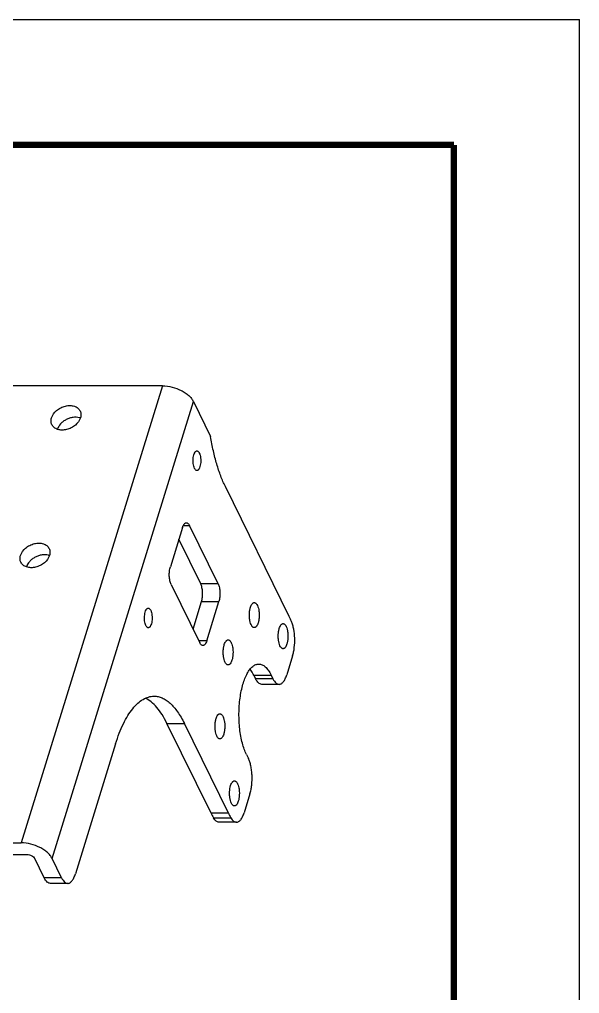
# Model space of a CAD drawing. Header units: millimetres. Extents: x 0 to 297, y 0 to 210.
# Drawn here: x 252.4 to 297, y 132.4 to 210 of the extents above; entities that cross this region are included whole.
import ezdxf

# ---------------------------------------------------------------- set-up
doc = ezdxf.new("R2010")
doc.units = ezdxf.units.MM
doc.header["$LTSCALE"] = 16.335
doc.layers.get('0').update_dxf_attribs({"linetype": 'CONTINUOUS'})

msp = doc.modelspace()

# ---------------------------------------------------------------- linework, layer by layer
at = {"color": 7, "linetype": 'Continuous'}
for p, q in [((0, 210), (297, 210)), ((297, 0), (297, 210)), ((263.796, 180.797), (229.716, 180.797)), ((263.796, 180.797), (252.539, 144.372)), ((254.992, 143.129), (266.248, 179.554)), ((266.248, 179.554), (267.62, 176.756)), ((273.876, 162.413), (268.795, 172.768)), ((265.381, 169.511), (264.413, 166.377)), ((265.445, 169.672), (265.928, 169.672)), ((268.216, 165.01), (265.928, 169.672)), ((266.835, 165.01), (265.09, 168.567)), ((264.476, 164.972), (266.764, 160.31)), ((268.216, 165.01), (266.835, 165.01)), ((266.221, 161.416), (266.898, 163.605)), ((266.898, 163.605), (268.279, 163.605)), ((267.311, 160.472), (268.279, 163.605)), ((267.311, 160.472), (266.684, 160.472)), ((274.151, 159.28), (273.683, 157.765)), ((271.054, 157.752), (272.436, 157.752)), ((271.054, 157.752), (271.207, 157.441)), ((272.436, 157.752), (272.588, 157.441)), ((272.588, 157.441), (271.207, 157.441)), ((273.073, 157.008), (271.691, 157.008)), ((264.145, 153.895), (265.527, 153.895)), ((267.653, 146.746), (264.145, 153.895)), ((269.035, 146.746), (265.527, 153.895)), ((260.056, 152.278), (256.848, 141.898)), ((270.475, 151.407), (270.628, 151.096)), ((270.754, 148.286), (270.285, 146.771)), ((269.035, 146.746), (267.653, 146.746)), ((267.849, 146.373), (269.23, 146.373)), ((269.675, 146.014), (268.294, 146.014)), ((218.46, 144.372), (252.539, 144.372)), ((218.918, 143.44), (252.997, 143.44)), ((254.373, 141.575), (253.61, 143.129)), ((255.754, 141.575), (254.992, 143.129)), ((255.754, 141.575), (254.373, 141.575)), ((256.238, 141.142), (254.857, 141.142))]:
    msp.add_line(p, q, dxfattribs=at)
at = {"color": 7, "linetype": 'Continuous', "const_width": 0.5}
for points in [[(287, 200), (10, 200)], [(287, 10), (287, 200)]]:
    msp.add_lwpolyline(points, dxfattribs=at)
at = {"color": 7, "linetype": 'Continuous'}
for centre, radius, start, end in [((256.91, 177.284), 1.009, 70.50674, 74.67541), ((254.442, 166.318), 1.009, 70.50674, 74.67541), ((265.474, 158.3), 9.355, 23.35778, 26.08326), ((274.611, 150.151), 7.746, 206.07572, 209.19442), ((276.181, 150.25), 7.959, 206.11773, 209.15065)]:
    msp.add_arc(centre, radius, start, end, dxfattribs=at)
for points, knots in [([(263.796, 180.797), (264.048, 180.797), (264.561, 180.728), (265.163, 180.507), (265.596, 180.255), (265.872, 180.042), (266.094, 179.811), (266.206, 179.64), (266.248, 179.554)], [0, 0, 0, 0, 0.264324, 0.535856, 0.665918, 0.78792, 0.899658, 1, 1, 1, 1]), ([(254.95, 178.251), (255.019, 178.477), (255.216, 178.734), (255.509, 178.954), (255.737, 179.086), (256.042, 179.2), (256.415, 179.246), (256.762, 179.196), (257.007, 179.07), (257.149, 178.927), (257.202, 178.845), (257.223, 178.802)], [0, 0, 0, 0, 0.251137, 0.320393, 0.390587, 0.530207, 0.663755, 0.786438, 0.897034, 0.949087, 1, 1, 1, 1]), ([(257.223, 178.802), (257.263, 178.721), (257.309, 178.533), (257.281, 178.344), (257.252, 178.251)], [0, 0, 0, 0, 0.48259, 1, 1, 1, 1]), ([(254.979, 177.701), (254.939, 177.782), (254.892, 177.969), (254.921, 178.159), (254.95, 178.251)], [0, 0, 0, 0, 0.48259, 1, 1, 1, 1]), ([(257.252, 178.251), (257.182, 178.025), (256.986, 177.768), (256.692, 177.549), (256.465, 177.416), (256.16, 177.302), (255.786, 177.256), (255.44, 177.306), (255.195, 177.432), (255.052, 177.575), (255, 177.658), (254.979, 177.701)], [0, 0, 0, 0, 0.251137, 0.320393, 0.390587, 0.530207, 0.663755, 0.786438, 0.897034, 0.949087, 1, 1, 1, 1]), ([(257.177, 178.257), (257.011, 178.303), (256.735, 178.31), (256.383, 178.227), (256.12, 178.116), (255.879, 177.964), (255.613, 177.726), (255.466, 177.497), (255.413, 177.337)], [0, 0, 0, 0, 0.23999, 0.37024, 0.503307, 0.63588, 0.764688, 1, 1, 1, 1]), ([(268.795, 172.768), (268.659, 173.044), (268.407, 173.637), (268.09, 174.592), (267.822, 175.643), (267.682, 176.377), (267.62, 176.756)], [0, 0, 0, 0, 0.220805, 0.462807, 0.72357, 1, 1, 1, 1]), ([(266.339, 174.219), (266.311, 174.275), (266.267, 174.406), (266.23, 174.619), (266.219, 174.853), (266.235, 175.084), (266.276, 175.293), (266.332, 175.442), (266.388, 175.532), (266.432, 175.579), (266.479, 175.609), (266.513, 175.616), (266.529, 175.616)], [0, 0, 0, 0, 0.123487, 0.269155, 0.426198, 0.582147, 0.724669, 0.843486, 0.892119, 0.933474, 0.968606, 1, 1, 1, 1]), ([(266.529, 175.616), (266.546, 175.616), (266.583, 175.607), (266.634, 175.572), (266.68, 175.516), (266.706, 175.471), (266.718, 175.446)], [0, 0, 0, 0, 0.195377, 0.417892, 0.684514, 1, 1, 1, 1]), ([(266.718, 175.446), (266.746, 175.39), (266.79, 175.259), (266.827, 175.045), (266.838, 174.812), (266.822, 174.58), (266.781, 174.372), (266.726, 174.223), (266.669, 174.133), (266.625, 174.086), (266.579, 174.056), (266.545, 174.049), (266.529, 174.049)], [0, 0, 0, 0, 0.123487, 0.269155, 0.426198, 0.582147, 0.724669, 0.843486, 0.892119, 0.933474, 0.968606, 1, 1, 1, 1]), ([(266.529, 174.049), (266.511, 174.049), (266.474, 174.058), (266.423, 174.093), (266.377, 174.148), (266.351, 174.193), (266.339, 174.219)], [0, 0, 0, 0, 0.195377, 0.417892, 0.684514, 1, 1, 1, 1]), ([(265.381, 169.511), (265.398, 169.565), (265.435, 169.663), (265.497, 169.77), (265.555, 169.832), (265.597, 169.865), (265.641, 169.885), (265.672, 169.889), (265.686, 169.889)], [0, 0, 0, 0, 0.331814, 0.605613, 0.720577, 0.822441, 0.914091, 1, 1, 1, 1]), ([(265.686, 169.889), (265.708, 169.889), (265.756, 169.878), (265.821, 169.833), (265.88, 169.762), (265.913, 169.705), (265.928, 169.672)], [0, 0, 0, 0, 0.195421, 0.417852, 0.684236, 1, 1, 1, 1]), ([(252.482, 167.285), (252.551, 167.51), (252.748, 167.768), (253.041, 167.987), (253.269, 168.12), (253.574, 168.234), (253.948, 168.28), (254.294, 168.23), (254.539, 168.104), (254.682, 167.961), (254.734, 167.878), (254.755, 167.835)], [0, 0, 0, 0, 0.251137, 0.320393, 0.390587, 0.530207, 0.663755, 0.786438, 0.897034, 0.949087, 1, 1, 1, 1]), ([(254.755, 167.835), (254.795, 167.754), (254.841, 167.567), (254.813, 167.377), (254.784, 167.285)], [0, 0, 0, 0, 0.48259, 1, 1, 1, 1]), ([(252.511, 166.734), (252.471, 166.815), (252.424, 167.003), (252.453, 167.192), (252.482, 167.285)], [0, 0, 0, 0, 0.48259, 1, 1, 1, 1]), ([(254.784, 167.285), (254.715, 167.059), (254.518, 166.802), (254.225, 166.582), (253.997, 166.449), (253.692, 166.335), (253.318, 166.289), (252.972, 166.339), (252.727, 166.465), (252.584, 166.609), (252.532, 166.691), (252.511, 166.734)], [0, 0, 0, 0, 0.251137, 0.320393, 0.390587, 0.530207, 0.663755, 0.786438, 0.897034, 0.949087, 1, 1, 1, 1]), ([(254.709, 167.291), (254.543, 167.336), (254.267, 167.344), (253.915, 167.26), (253.652, 167.15), (253.411, 166.998), (253.145, 166.759), (252.998, 166.531), (252.945, 166.37)], [0, 0, 0, 0, 0.23999, 0.37024, 0.503307, 0.63588, 0.764688, 1, 1, 1, 1]), ([(264.476, 164.972), (264.454, 165.016), (264.416, 165.114), (264.358, 165.336), (264.322, 165.646), (264.333, 166.019), (264.378, 166.265), (264.413, 166.377)], [0, 0, 0, 0, 0.102642, 0.219324, 0.480863, 0.752677, 1, 1, 1, 1]), ([(266.898, 163.605), (266.932, 163.718), (266.978, 163.963), (266.989, 164.337), (266.953, 164.646), (266.894, 164.869), (266.856, 164.966), (266.835, 165.01)], [0, 0, 0, 0, 0.247323, 0.519137, 0.780676, 0.897358, 1, 1, 1, 1]), ([(268.216, 165.01), (268.238, 164.966), (268.276, 164.869), (268.335, 164.646), (268.371, 164.337), (268.359, 163.963), (268.314, 163.718), (268.279, 163.605)], [0, 0, 0, 0, 0.102642, 0.219324, 0.480863, 0.752677, 1, 1, 1, 1]), ([(262.466, 161.685), (262.438, 161.742), (262.394, 161.872), (262.357, 162.086), (262.346, 162.319), (262.362, 162.551), (262.403, 162.759), (262.458, 162.908), (262.515, 162.998), (262.559, 163.045), (262.606, 163.075), (262.64, 163.083), (262.656, 163.083)], [0, 0, 0, 0, 0.123487, 0.269155, 0.426198, 0.582147, 0.724669, 0.843486, 0.892119, 0.933474, 0.968606, 1, 1, 1, 1]), ([(262.656, 163.083), (262.673, 163.083), (262.71, 163.074), (262.761, 163.038), (262.807, 162.983), (262.833, 162.938), (262.845, 162.913)], [0, 0, 0, 0, 0.195377, 0.417892, 0.684514, 1, 1, 1, 1]), ([(271.099, 161.527), (271.081, 161.527), (271.042, 161.534), (270.988, 161.566), (270.936, 161.615), (270.868, 161.711), (270.799, 161.871), (270.742, 162.1), (270.71, 162.361), (270.707, 162.635), (270.733, 162.9), (270.77, 163.07), (270.794, 163.149)], [0, 0, 0, 0, 0.031177, 0.065466, 0.105075, 0.151104, 0.262982, 0.398297, 0.549549, 0.707097, 0.86056, 1, 1, 1, 1]), ([(270.794, 163.149), (270.811, 163.203), (270.848, 163.3), (270.91, 163.408), (270.967, 163.47), (271.01, 163.502), (271.054, 163.522), (271.084, 163.527), (271.099, 163.527)], [0, 0, 0, 0, 0.331741, 0.605622, 0.720595, 0.822442, 0.914092, 1, 1, 1, 1]), ([(271.099, 163.527), (271.118, 163.527), (271.157, 163.52), (271.211, 163.488), (271.262, 163.439), (271.33, 163.343), (271.4, 163.183), (271.457, 162.954), (271.488, 162.693), (271.491, 162.419), (271.466, 162.154), (271.429, 161.984), (271.404, 161.905)], [0, 0, 0, 0, 0.031177, 0.065466, 0.105075, 0.151104, 0.262982, 0.398297, 0.549549, 0.707097, 0.86056, 1, 1, 1, 1]), ([(262.845, 162.913), (262.873, 162.856), (262.917, 162.726), (262.954, 162.512), (262.965, 162.279), (262.949, 162.047), (262.908, 161.839), (262.853, 161.69), (262.796, 161.6), (262.752, 161.553), (262.706, 161.523), (262.671, 161.516), (262.656, 161.516)], [0, 0, 0, 0, 0.123487, 0.269155, 0.426198, 0.582147, 0.724669, 0.843486, 0.892119, 0.933474, 0.968606, 1, 1, 1, 1]), ([(262.656, 161.516), (262.638, 161.516), (262.601, 161.524), (262.55, 161.56), (262.504, 161.615), (262.478, 161.66), (262.466, 161.685)], [0, 0, 0, 0, 0.195377, 0.417892, 0.684514, 1, 1, 1, 1]), ([(271.404, 161.905), (271.388, 161.851), (271.351, 161.754), (271.288, 161.646), (271.231, 161.584), (271.189, 161.552), (271.145, 161.532), (271.114, 161.527), (271.099, 161.527)], [0, 0, 0, 0, 0.331741, 0.605622, 0.720595, 0.822442, 0.914092, 1, 1, 1, 1]), ([(273.087, 161.468), (273.104, 161.522), (273.14, 161.619), (273.203, 161.727), (273.26, 161.789), (273.303, 161.821), (273.347, 161.841), (273.377, 161.846), (273.392, 161.846)], [0, 0, 0, 0, 0.331741, 0.605622, 0.720595, 0.822442, 0.914092, 1, 1, 1, 1]), ([(273.392, 161.846), (273.41, 161.846), (273.449, 161.839), (273.504, 161.807), (273.555, 161.758), (273.623, 161.662), (273.692, 161.502), (273.75, 161.273), (273.781, 161.012), (273.784, 160.738), (273.759, 160.473), (273.721, 160.303), (273.697, 160.224)], [0, 0, 0, 0, 0.031177, 0.065466, 0.105075, 0.151104, 0.262982, 0.398297, 0.549549, 0.707097, 0.86056, 1, 1, 1, 1]), ([(274.151, 159.28), (274.183, 159.383), (274.238, 159.603), (274.311, 160.073), (274.334, 160.683), (274.274, 161.283), (274.17, 161.722), (274.101, 161.918), (274.062, 162.009)], [0, 0, 0, 0, 0.117313, 0.244542, 0.513419, 0.775181, 0.893897, 1, 1, 1, 1]), ([(273.392, 159.846), (273.374, 159.846), (273.335, 159.853), (273.28, 159.885), (273.229, 159.934), (273.161, 160.03), (273.092, 160.19), (273.035, 160.419), (273.003, 160.68), (273, 160.954), (273.026, 161.219), (273.063, 161.389), (273.087, 161.468)], [0, 0, 0, 0, 0.031177, 0.065466, 0.105075, 0.151104, 0.262982, 0.398297, 0.549549, 0.707097, 0.86056, 1, 1, 1, 1]), ([(267.006, 160.094), (266.984, 160.094), (266.936, 160.105), (266.871, 160.15), (266.812, 160.221), (266.78, 160.278), (266.764, 160.31)], [0, 0, 0, 0, 0.195421, 0.417852, 0.684236, 1, 1, 1, 1]), ([(267.311, 160.472), (267.294, 160.418), (267.258, 160.32), (267.195, 160.213), (267.138, 160.15), (267.095, 160.118), (267.051, 160.098), (267.021, 160.094), (267.006, 160.094)], [0, 0, 0, 0, 0.331814, 0.605613, 0.720577, 0.822441, 0.914091, 1, 1, 1, 1]), ([(269.015, 158.552), (268.997, 158.552), (268.958, 158.56), (268.903, 158.591), (268.852, 158.641), (268.784, 158.736), (268.715, 158.897), (268.658, 159.125), (268.626, 159.387), (268.623, 159.66), (268.649, 159.926), (268.686, 160.095), (268.71, 160.174)], [0, 0, 0, 0, 0.031177, 0.065466, 0.105075, 0.151104, 0.262982, 0.398297, 0.549549, 0.707097, 0.86056, 1, 1, 1, 1]), ([(268.71, 160.174), (268.727, 160.228), (268.763, 160.326), (268.826, 160.433), (268.883, 160.496), (268.926, 160.528), (268.97, 160.548), (269, 160.552), (269.015, 160.552)], [0, 0, 0, 0, 0.331741, 0.605622, 0.720595, 0.822442, 0.914092, 1, 1, 1, 1]), ([(269.015, 160.552), (269.034, 160.552), (269.072, 160.545), (269.127, 160.514), (269.178, 160.464), (269.246, 160.369), (269.316, 160.208), (269.373, 159.979), (269.404, 159.718), (269.407, 159.444), (269.382, 159.179), (269.345, 159.009), (269.32, 158.931)], [0, 0, 0, 0, 0.031177, 0.065466, 0.105075, 0.151104, 0.262982, 0.398297, 0.549549, 0.707097, 0.86056, 1, 1, 1, 1]), ([(273.697, 160.224), (273.68, 160.17), (273.644, 160.073), (273.581, 159.965), (273.524, 159.903), (273.482, 159.871), (273.438, 159.851), (273.407, 159.846), (273.392, 159.846)], [0, 0, 0, 0, 0.331741, 0.605622, 0.720595, 0.822442, 0.914092, 1, 1, 1, 1]), ([(269.32, 158.931), (269.303, 158.876), (269.267, 158.779), (269.204, 158.671), (269.147, 158.609), (269.105, 158.577), (269.061, 158.557), (269.03, 158.552), (269.015, 158.552)], [0, 0, 0, 0, 0.331741, 0.605622, 0.720595, 0.822442, 0.914092, 1, 1, 1, 1]), ([(270.475, 151.407), (270.408, 151.545), (270.284, 151.846), (270.135, 152.335), (270.018, 152.876), (269.904, 153.664), (269.855, 154.684), (269.924, 155.7), (270.055, 156.474), (270.183, 156.999), (270.341, 157.467), (270.525, 157.868), (270.73, 158.194), (270.955, 158.437), (271.163, 158.57), (271.332, 158.621), (271.415, 158.629), (271.456, 158.629)], [0, 0, 0, 0, 0.058453, 0.123548, 0.194207, 0.269188, 0.426131, 0.581985, 0.655636, 0.724511, 0.787413, 0.843424, 0.892037, 0.933364, 0.968484, 0.984493, 1, 1, 1, 1]), ([(271.456, 158.629), (271.5, 158.629), (271.59, 158.619), (271.774, 158.559), (272, 158.401), (272.239, 158.116), (272.372, 157.882), (272.436, 157.752)], [0, 0, 0, 0, 0.096313, 0.196293, 0.418504, 0.68444, 1, 1, 1, 1]), ([(271.054, 157.752), (271.033, 157.796), (270.949, 157.958), (270.85, 158.114), (270.766, 158.218)], [0, 0, 0, 0, 0.269539, 1, 1, 1, 1]), ([(273.073, 157.008), (273.102, 157.008), (273.163, 157.017), (273.251, 157.057), (273.336, 157.121), (273.45, 157.246), (273.576, 157.461), (273.649, 157.656), (273.683, 157.765)], [0, 0, 0, 0, 0.085909, 0.177537, 0.279419, 0.394397, 0.668121, 1, 1, 1, 1]), ([(271.691, 157.008), (271.647, 157.008), (271.551, 157.03), (271.422, 157.121), (271.304, 157.262), (271.238, 157.377), (271.207, 157.441)], [0, 0, 0, 0, 0.19545, 0.417879, 0.684132, 1, 1, 1, 1]), ([(272.588, 157.441), (272.62, 157.377), (272.686, 157.262), (272.804, 157.121), (272.933, 157.03), (273.028, 157.008), (273.073, 157.008)], [0, 0, 0, 0, 0.315868, 0.582121, 0.80455, 1, 1, 1, 1]), ([(260.056, 152.278), (260.143, 152.561), (260.328, 153.1), (260.651, 153.851), (261.005, 154.506), (261.385, 155.055), (261.789, 155.494), (262.213, 155.817), (262.653, 156.016), (262.959, 156.061), (263.106, 156.061)], [0, 0, 0, 0, 0.172776, 0.331907, 0.47637, 0.605865, 0.72078, 0.822579, 0.914149, 1, 1, 1, 1]), ([(263.106, 156.061), (263.216, 156.061), (263.439, 156.037), (263.768, 155.928), (264.09, 155.749), (264.404, 155.503), (264.707, 155.19), (264.998, 154.815), (265.276, 154.379), (265.445, 154.062), (265.527, 153.895)], [0, 0, 0, 0, 0.096178, 0.196014, 0.302694, 0.418664, 0.545605, 0.684565, 0.836064, 1, 1, 1, 1]), ([(264.145, 153.895), (264.027, 154.136), (263.782, 154.581), (263.361, 155.163), (262.913, 155.611), (262.581, 155.826), (262.414, 155.903)], [0, 0, 0, 0, 0.299109, 0.564054, 0.796132, 1, 1, 1, 1]), ([(268.056, 154.286), (268.072, 154.341), (268.109, 154.438), (268.172, 154.546), (268.229, 154.608), (268.271, 154.64), (268.315, 154.66), (268.346, 154.665), (268.361, 154.665)], [0, 0, 0, 0, 0.331741, 0.605622, 0.720595, 0.822442, 0.914092, 1, 1, 1, 1]), ([(268.361, 154.665), (268.379, 154.665), (268.418, 154.657), (268.472, 154.626), (268.524, 154.576), (268.592, 154.481), (268.661, 154.32), (268.718, 154.092), (268.75, 153.83), (268.753, 153.557), (268.727, 153.291), (268.69, 153.122), (268.666, 153.043)], [0, 0, 0, 0, 0.031177, 0.065466, 0.105075, 0.151104, 0.262982, 0.398297, 0.549549, 0.707097, 0.86056, 1, 1, 1, 1]), ([(268.361, 152.665), (268.342, 152.665), (268.303, 152.672), (268.249, 152.703), (268.198, 152.753), (268.13, 152.848), (268.06, 153.009), (268.003, 153.238), (267.972, 153.499), (267.969, 153.772), (267.994, 154.038), (268.031, 154.208), (268.056, 154.286)], [0, 0, 0, 0, 0.031177, 0.065466, 0.105075, 0.151104, 0.262982, 0.398297, 0.549549, 0.707097, 0.86056, 1, 1, 1, 1]), ([(268.666, 153.043), (268.649, 152.989), (268.612, 152.891), (268.55, 152.784), (268.492, 152.721), (268.45, 152.689), (268.406, 152.669), (268.376, 152.665), (268.361, 152.665)], [0, 0, 0, 0, 0.331741, 0.605622, 0.720595, 0.822442, 0.914092, 1, 1, 1, 1]), ([(270.754, 148.286), (270.787, 148.394), (270.844, 148.624), (270.918, 149.115), (270.933, 149.628), (270.891, 150.135), (270.832, 150.492), (270.747, 150.813), (270.671, 151.008), (270.628, 151.096)], [0, 0, 0, 0, 0.118622, 0.247457, 0.519148, 0.653428, 0.780796, 0.89739, 1, 1, 1, 1]), ([(269.214, 148.934), (269.231, 148.989), (269.267, 149.086), (269.33, 149.194), (269.387, 149.256), (269.43, 149.288), (269.474, 149.308), (269.504, 149.313), (269.519, 149.313)], [0, 0, 0, 0, 0.331741, 0.605622, 0.720595, 0.822442, 0.914092, 1, 1, 1, 1]), ([(269.519, 149.313), (269.537, 149.313), (269.576, 149.305), (269.631, 149.274), (269.682, 149.225), (269.75, 149.129), (269.819, 148.969), (269.877, 148.74), (269.908, 148.479), (269.911, 148.205), (269.886, 147.94), (269.848, 147.77), (269.824, 147.691)], [0, 0, 0, 0, 0.031177, 0.065466, 0.105075, 0.151104, 0.262982, 0.398297, 0.549549, 0.707097, 0.86056, 1, 1, 1, 1]), ([(269.519, 147.313), (269.501, 147.313), (269.462, 147.32), (269.407, 147.351), (269.356, 147.401), (269.288, 147.497), (269.219, 147.657), (269.161, 147.886), (269.13, 148.147), (269.127, 148.421), (269.153, 148.686), (269.19, 148.856), (269.214, 148.934)], [0, 0, 0, 0, 0.031177, 0.065466, 0.105075, 0.151104, 0.262982, 0.398297, 0.549549, 0.707097, 0.86056, 1, 1, 1, 1]), ([(269.824, 147.691), (269.807, 147.637), (269.771, 147.539), (269.708, 147.432), (269.651, 147.37), (269.609, 147.337), (269.564, 147.317), (269.534, 147.313), (269.519, 147.313)], [0, 0, 0, 0, 0.331741, 0.605622, 0.720595, 0.822442, 0.914092, 1, 1, 1, 1]), ([(269.675, 146.014), (269.705, 146.014), (269.766, 146.023), (269.854, 146.063), (269.939, 146.128), (270.053, 146.252), (270.179, 146.467), (270.252, 146.662), (270.285, 146.771)], [0, 0, 0, 0, 0.085922, 0.17757, 0.279442, 0.394404, 0.668163, 1, 1, 1, 1]), ([(268.294, 146.014), (268.254, 146.014), (268.168, 146.032), (268.05, 146.106), (267.941, 146.223), (267.879, 146.319), (267.849, 146.373)], [0, 0, 0, 0, 0.201474, 0.426354, 0.690425, 1, 1, 1, 1]), ([(269.23, 146.373), (269.26, 146.319), (269.322, 146.223), (269.432, 146.106), (269.55, 146.032), (269.635, 146.014), (269.675, 146.014)], [0, 0, 0, 0, 0.309588, 0.573686, 0.798553, 1, 1, 1, 1]), ([(254.992, 143.129), (254.949, 143.215), (254.838, 143.386), (254.616, 143.618), (254.34, 143.831), (253.907, 144.083), (253.305, 144.303), (252.792, 144.372), (252.539, 144.372)], [0, 0, 0, 0, 0.100342, 0.21208, 0.334082, 0.464144, 0.735676, 1, 1, 1, 1]), ([(252.997, 143.44), (253.06, 143.44), (253.188, 143.423), (253.366, 143.357), (253.514, 143.261), (253.588, 143.174), (253.61, 143.129)], [0, 0, 0, 0, 0.264742, 0.536643, 0.788515, 1, 1, 1, 1]), ([(254.857, 141.142), (254.812, 141.142), (254.717, 141.164), (254.588, 141.255), (254.47, 141.395), (254.404, 141.511), (254.373, 141.575)], [0, 0, 0, 0, 0.19545, 0.417879, 0.684132, 1, 1, 1, 1]), ([(255.754, 141.575), (255.786, 141.511), (255.851, 141.395), (255.97, 141.255), (256.099, 141.164), (256.194, 141.142), (256.238, 141.142)], [0, 0, 0, 0, 0.315868, 0.582121, 0.80455, 1, 1, 1, 1]), ([(256.238, 141.142), (256.268, 141.142), (256.329, 141.151), (256.417, 141.191), (256.502, 141.255), (256.616, 141.379), (256.742, 141.595), (256.815, 141.79), (256.848, 141.898)], [0, 0, 0, 0, 0.085909, 0.177537, 0.279419, 0.394397, 0.668121, 1, 1, 1, 1])]:
    msp.add_open_spline(points, degree=3, knots=knots, dxfattribs=at)

doc.saveas('drawing.dxf')
